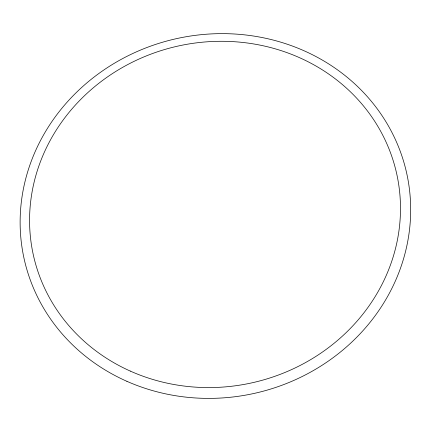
<?xml version="1.0" encoding="UTF-8"?>
<svg xmlns="http://www.w3.org/2000/svg" width="432" height="432" viewBox="0 0 432 432"><rect width="100%" height="100%" fill="white"/><g stroke="black" fill="none" stroke-linecap="round" stroke-linejoin="round"><path stroke-width="0.65" d="M126.943 381.337A196.015 181.586 -13.3 0 0 410.4 200.027A196.015 181.586 -13.3 0 0 108.859 66.668A196.015 181.586 -13.3 0 0 126.943 381.337M130.259 371.072A186.165 172.39 -13.3 0 0 400.27 200.021A186.165 172.39 -13.3 0 0 114.561 72.214A186.165 172.39 -13.3 0 0 130.259 371.072"/></g></svg>
